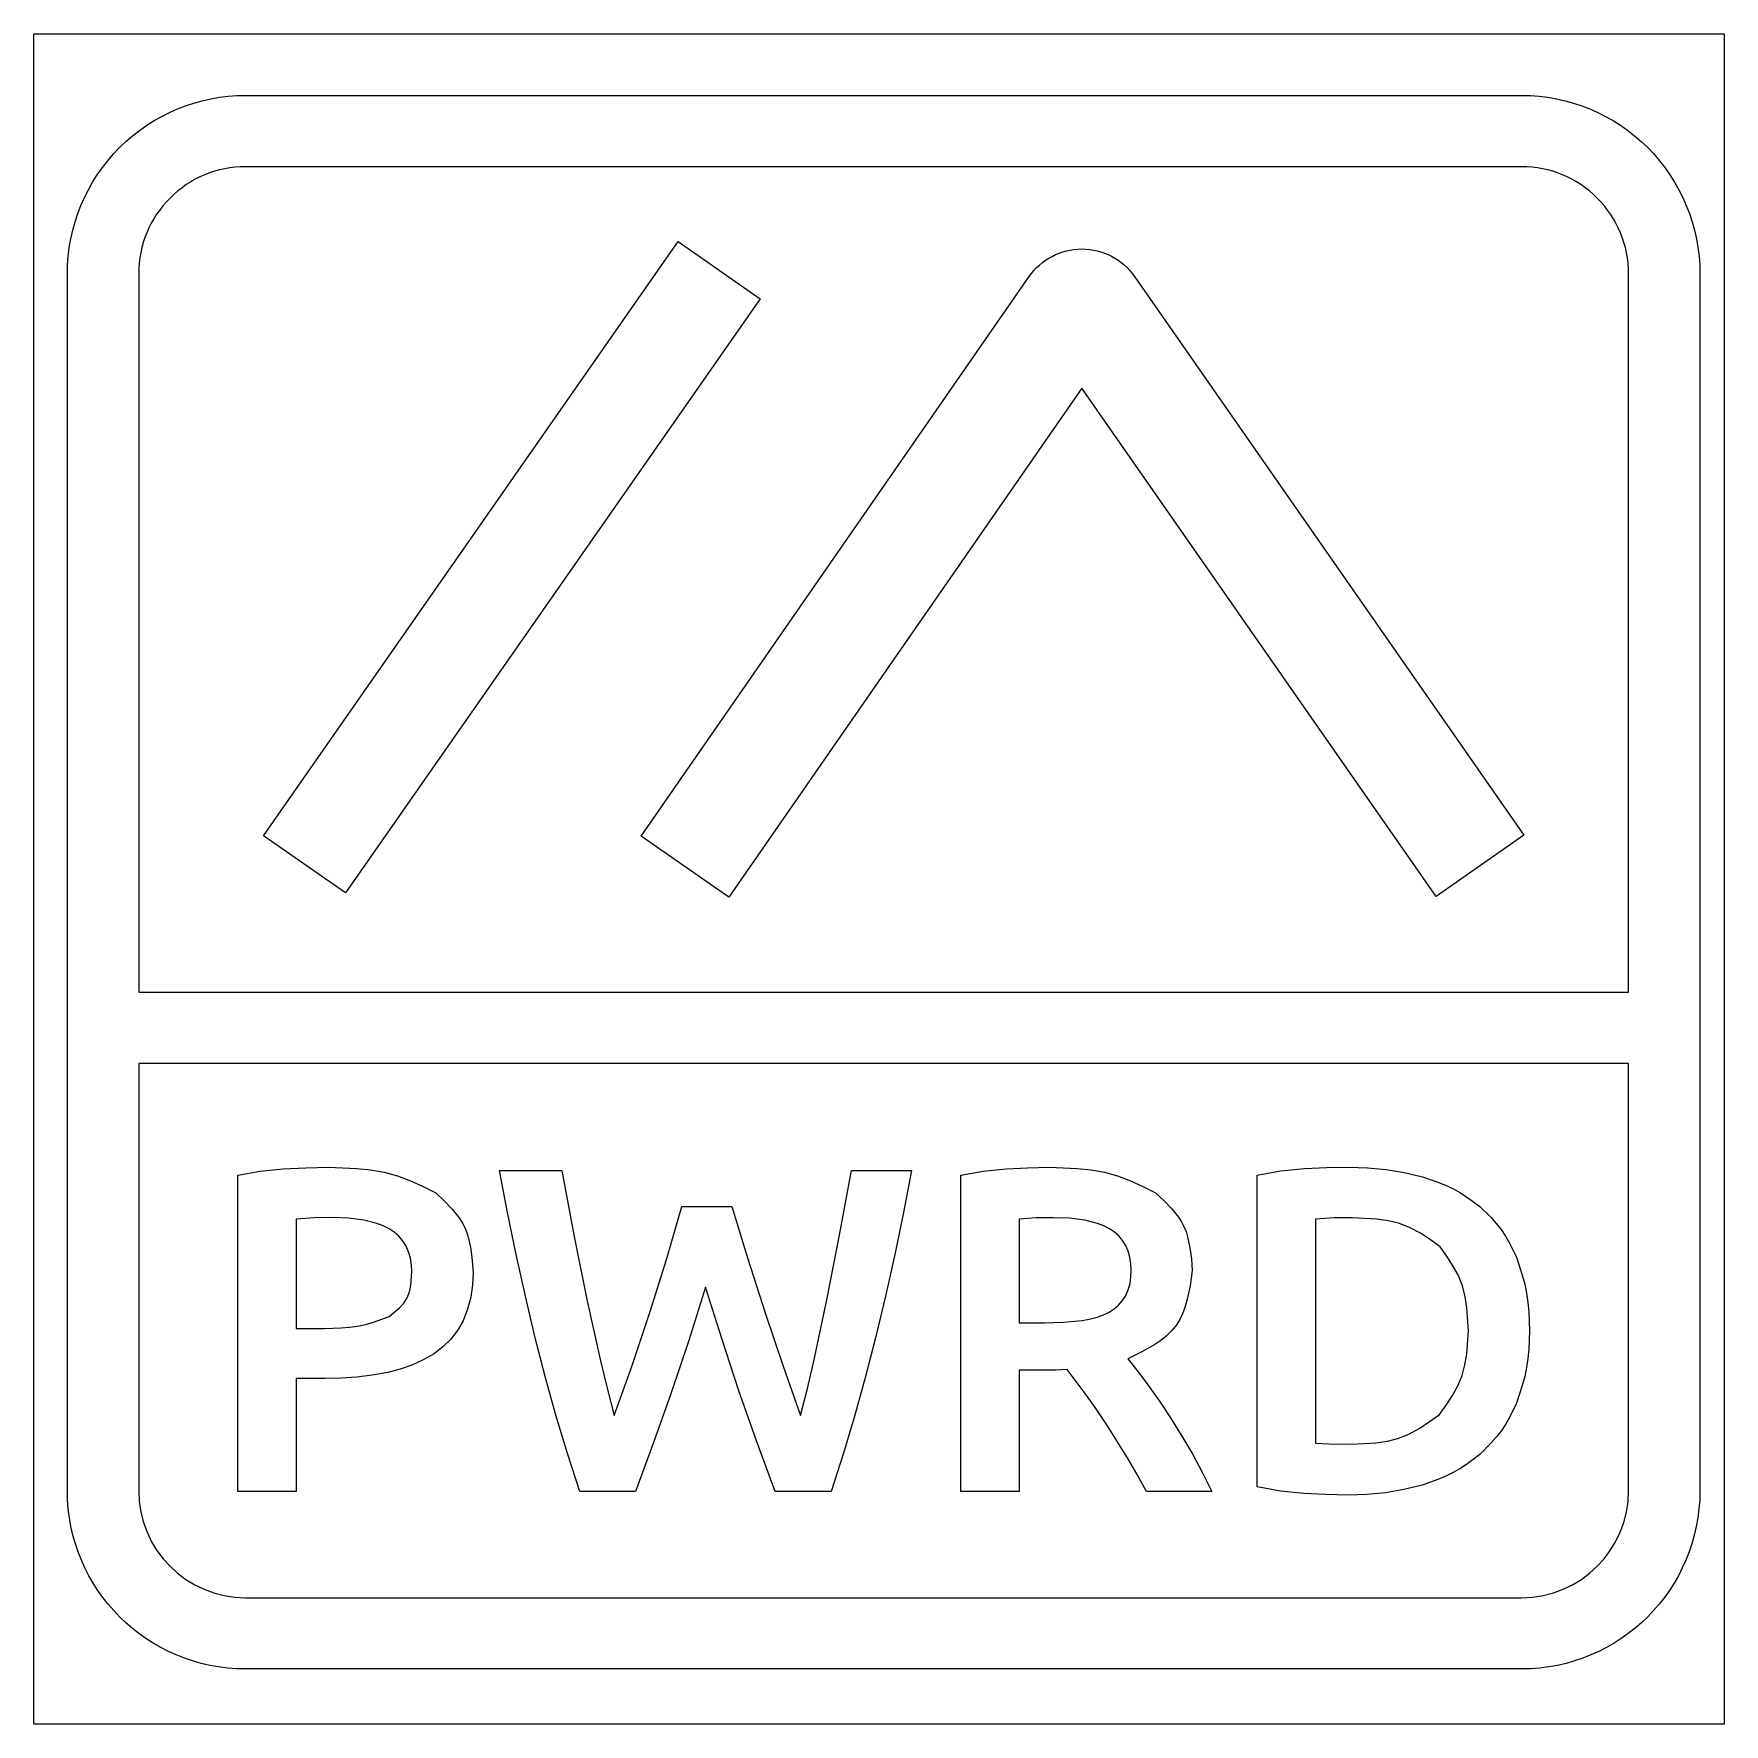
# Model space of a CAD drawing. Extents: x 0 to 42.5, y 0 to 42.5.
import ezdxf

# ---------------------------------------------------------------- set-up
doc = ezdxf.new("R2010")
doc.units = 0
doc.layers.add('Layer_1', color=7, linetype='CONTINUOUS')

msp = doc.modelspace()

# ---------------------------------------------------------------- linework, layer by layer
at = {"layer": 'Layer_1', "color": 7}
for points in [[(0, 42.519685), (42.51966, 42.519685), (42.51966, 0.000025), (0, 0.000025)], [(5.329021, 40.971344)], [(7.837982, 20.908848), (5.774015, 22.349493), (16.207372, 37.297861), (18.271338, 35.857395)], [(27.687349, 36.415228)], [(5.130518, 13.812103), (5.130518, 13.812103), (5.695316, 13.912572), (6.26638, 13.968188), (6.26638, 13.968188), (6.839812, 13.996893), (7.41389, 14.007963), (7.41389, 14.007963), (8.122085, 13.981052), (8.470816, 13.946964), (8.813108, 13.88776), (9.146943, 13.794468), (9.472746, 13.670676), (9.793142, 13.525356), (10.110833, 13.369271), (10.110833, 13.369271), (10.32543, 13.166002), (10.527106, 12.956453), (10.702944, 12.734347), (10.777129, 12.615937), (10.840047, 12.492146), (10.891466, 12.362972), (10.932747, 12.228416), (10.990696, 11.949258), (11.025465, 11.658797), (11.048645, 11.362594), (11.048645, 11.362594), (11.033551, 11.048092), (10.993579, 10.738973), (10.909885, 10.439182), (10.798186, 10.145312), (10.798186, 10.145312), (10.654122, 9.905085), (10.489282, 9.683157), (10.289974, 9.49155), (10.070085, 9.317524), (10.070085, 9.317524), (9.794428, 9.161439), (9.509943, 9.026884), (9.211503, 8.926415), (8.905073, 8.845682), (8.905073, 8.845682), (8.514832, 8.777507), (8.122914, 8.727272), (7.728374, 8.702155), (7.332342, 8.69297), (6.598401, 8.69297), (6.598401, 5.850398), (5.130518, 5.850398)], [(15.924112, 11.715131), (15.924112, 11.715131), (16.302733, 13.019964), (17.560916, 13.019964), (17.560916, 13.019964), (17.957013, 11.70939), (17.957013, 11.70939), (18.393882, 10.346428), (18.393882, 10.346428), (18.848232, 9.00679), (18.848232, 9.00679), (19.285108, 7.766005), (19.285108, 7.766005), (19.46326, 8.448114), (19.622933, 9.134887), (19.622933, 9.134887), (19.949133, 10.672592), (19.949133, 10.672592), (20.269501, 12.297668), (20.269501, 12.297668), (20.566583, 13.928665), (22.081072, 13.928665), (22.081072, 13.928665), (21.875381, 12.871235), (21.658279, 11.816317), (21.421856, 10.765525), (21.173645, 9.717245), (21.173645, 9.717245), (20.921075, 8.744137), (20.654169, 7.775155), (20.362955, 6.81317), (20.056903, 5.855491), (18.644353, 5.855491), (18.644353, 5.855491), (18.175641, 7.128802), (17.724769, 8.408429), (17.302519, 9.697815), (16.896874, 10.992853), (16.896874, 10.992853), (16.472404, 9.648908), (16.022042, 8.313396), (16.022042, 8.313396), (15.585309, 7.081941), (15.135561, 5.85515), (13.73503, 5.85515), (13.73503, 5.85515), (13.424991, 6.811932), (13.131328, 7.773558), (12.864478, 8.742899), (12.613458, 9.716904), (12.613458, 9.716904), (12.367913, 10.765686), (12.13361, 11.816586), (11.917716, 12.871432), (11.712687, 13.928611), (13.285419, 13.928611), (13.285419, 13.928611), (13.58249, 12.309276), (13.58249, 12.309276), (13.908686, 10.684199), (13.908686, 10.684199), (14.252356, 9.140574), (14.252356, 9.140574), (14.420138, 8.451469), (14.601844, 7.765951), (14.601844, 7.765951), (15.050364, 9.018398), (15.050364, 9.018398), (15.498883, 10.358036), (15.498883, 10.358036)], [(25.715818, 8.907506), (24.78383, 8.907506), (24.78383, 5.85526), (23.315951, 5.85526), (23.315951, 13.812103), (23.315951, 13.812103), (23.883884, 13.910778), (24.457631, 13.968188), (24.457631, 13.968188), (24.999012, 13.996893), (25.541057, 14.008286), (25.541057, 14.008286), (26.243779, 13.981375), (26.589713, 13.947287), (26.929153, 13.888083), (27.260053, 13.79479), (27.582826, 13.670999), (27.900126, 13.525679), (28.2147, 13.369594), (28.2147, 13.369594), (28.424948, 13.170989), (28.622745, 12.966464), (28.795694, 12.74974), (28.868893, 12.634919), (28.931147, 12.514716), (28.982278, 12.38913), (29.023363, 12.258162), (29.081491, 11.985283), (29.116834, 11.70146), (29.140875, 11.412075), (29.140875, 11.412075), (29.083285, 11.029757), (29.007037, 10.660894), (28.956085, 10.485075), (28.893472, 10.318225), (28.816864, 10.16214), (28.723752, 10.01682), (28.613057, 9.884058), (28.486575, 9.763855), (28.346457, 9.652622), (28.195037, 9.55036), (27.867366, 9.36234), (27.521576, 9.188315), (27.521576, 9.188315), (27.776963, 8.865919), (28.022518, 8.535988), (28.022518, 8.535988), (28.313428, 8.12335), (28.593358, 7.703177), (28.593358, 7.703177), (28.879801, 7.247122), (29.152554, 6.782814), (29.152554, 6.782814), (29.40107, 6.324607), (29.630174, 5.856532), (27.987552, 5.856532), (27.987552, 5.856532), (27.754716, 6.282266), (27.509896, 6.701184), (27.509896, 6.701184), (26.991479, 7.528254), (26.991479, 7.528254), (26.736702, 7.909854), (26.473044, 8.285355), (26.473044, 8.285355), (25.995407, 8.920279), (25.995407, 8.920279)], [(36.369612, 13.025741), (36.369612, 13.025741), (36.654117, 12.743891), (36.787237, 12.596777), (36.909414, 12.440692), (37.018315, 12.275637), (37.11663, 12.103405), (37.295679, 11.744948), (37.295679, 11.744948), (37.441538, 11.295173), (37.502895, 11.068222), (37.550618, 10.838759), (37.582552, 10.606247), (37.602466, 10.371581), (37.621843, 9.898483), (37.621843, 9.898483), (37.601928, 9.431305), (37.581835, 9.19951), (37.549721, 8.970047), (37.501998, 8.743455), (37.44082, 8.519375), (37.295679, 8.07534), (37.295679, 8.07534), (37.115823, 7.71491), (37.017148, 7.540884), (36.908068, 7.374035), (36.786071, 7.216156), (36.653309, 7.067248), (36.369648, 6.781451), (36.369648, 6.781451), (36.037277, 6.535483), (35.866121, 6.422456), (35.688867, 6.320193), (35.504543, 6.230489), (35.314532, 6.15155), (34.925038, 6.011612), (34.925038, 6.011612), (34.463995, 5.902173), (33.999365, 5.819645), (33.528958, 5.778382), (33.055231, 5.761697), (33.055231, 5.761697), (32.501543, 5.773556), (31.9485, 5.802261), (31.9485, 5.802261), (31.356795, 5.863259), (30.771854, 5.970904), (30.771854, 13.81126), (30.771854, 13.81126), (31.3625, 13.918905), (31.960126, 13.974521), (31.960126, 13.974521), (32.519089, 13.999638), (33.078518, 14.009452), (33.078518, 14.009452), (33.547365, 13.993521), (34.013143, 13.954051), (34.473648, 13.875111), (34.93085, 13.771055), (34.93085, 13.771055), (35.318013, 13.636499), (35.507001, 13.561148), (35.690481, 13.475032), (35.867019, 13.376358), (36.037815, 13.265125)], [(8.940023, 12.460714), (8.940023, 12.460714), (8.787796, 12.534271), (8.63189, 12.597064), (8.305101, 12.677797), (8.305101, 12.677797), (7.913322, 12.726237), (7.518735, 12.741308), (7.518735, 12.741308), (7.058134, 12.73449), (6.598396, 12.705785), (6.598396, 9.956413), (7.309037, 9.956413), (7.309037, 9.956413), (7.729184, 9.967914), (7.937311, 9.983504), (8.143104, 10.010415), (8.345821, 10.053473), (8.545563, 10.110884), (8.940018, 10.252616), (8.940018, 10.252616), (9.199203, 10.471135), (9.307691, 10.591338), (9.390954, 10.725894), (9.446194, 10.874802), (9.479779, 11.036269), (9.510852, 11.377324), (9.510852, 11.377324), (9.502036, 11.549555), (9.478085, 11.718199), (9.427385, 11.88146), (9.359407, 12.041133), (9.359407, 12.041133), (9.274583, 12.166718), (9.178833, 12.279745), (9.064873, 12.374831)], [(27.061377, 12.460714), (27.061377, 12.460714), (26.912109, 12.534271), (26.759254, 12.597064), (26.438096, 12.677797), (26.438096, 12.677797), (26.043434, 12.726237), (25.645903, 12.740949), (25.645903, 12.740949), (25.214463, 12.732911), (24.783812, 12.706), (24.783812, 10.096423), (25.424549, 10.096423), (25.424549, 10.096423), (25.897432, 10.109036), (26.368199, 10.153888), (26.368199, 10.153888), (26.545095, 10.186181), (26.718582, 10.229239), (26.886149, 10.290238), (27.049769, 10.363795), (27.049769, 10.363795), (27.17356, 10.444528), (27.286408, 10.536026), (27.380597, 10.647259), (27.463483, 10.769257), (27.463483, 10.769257), (27.526994, 10.925341), (27.573999, 11.085014), (27.595707, 11.251864), (27.603265, 11.420507), (27.603265, 11.420507), (27.595034, 11.583768), (27.572788, 11.743441), (27.525962, 11.897732), (27.463349, 12.048435), (27.463349, 12.048435), (27.382615, 12.170432), (27.291117, 12.281665), (27.181679, 12.374957)], [(33.171726, 12.740321), (33.171726, 12.740321), (32.705194, 12.735351), (32.239738, 12.704852), (32.239738, 7.066316), (32.239738, 7.066316), (32.577581, 7.048842), (32.577581, 7.048842), (33.148421, 7.043011), (33.148421, 7.043011), (33.755232, 7.078893), (34.049856, 7.121951), (34.333966, 7.193714), (34.604334, 7.303153), (34.862017, 7.446679), (35.111179, 7.613528), (35.356088, 7.793116), (35.356088, 7.793116), (35.525629, 8.027602), (35.684584, 8.265855), (35.822369, 8.511823), (35.928579, 8.769094), (35.999445, 9.039282), (36.042862, 9.319338), (36.084125, 9.895955), (36.084125, 9.895955), (36.04645, 10.472751), (36.005006, 10.753166), (35.936473, 11.023892), (35.832954, 11.282239), (35.697501, 11.529284), (35.540878, 11.768793), (35.373491, 12.004535), (35.373491, 12.004535), (35.128725, 12.182149), (34.87976, 12.347204), (34.622382, 12.488936), (34.352481, 12.594787), (34.069196, 12.664756), (33.775703, 12.70602)]]:
    msp.add_lwpolyline(points, close=True, dxfattribs=at)
for points in [[(5.329021, 40.971344), (37.423473, 40.971344)], [(37.423473, 39.177266), (5.329021, 39.177266)], [(0.843825, 5.873739), (0.843825, 36.486148)], [(2.637903, 36.486148), (2.637903, 18.413805), (40.114591, 18.413805)], [(27.687349, 36.415228), (37.479694, 22.361962), (35.271733, 20.82345), (26.364653, 33.60624), (17.484928, 20.802513), (15.273574, 22.336127), (25.035758, 36.412304)], [(40.114591, 18.413805), (40.114591, 36.486148)], [(41.908669, 36.486148), (41.908669, 5.873739)], [(40.114591, 16.619727), (2.637903, 16.619727), (2.637903, 5.873739)], [(40.114591, 5.873739), (40.114591, 16.619727)], [(5.329021, 3.182626), (37.423473, 3.182626)], [(37.423473, 1.388548), (5.329021, 1.388548)]]:
    msp.add_lwpolyline(points, dxfattribs=at)
for points in [[(2.157508, 39.657661), (2.998645, 40.498798), (4.139473, 40.971344), (5.329021, 40.971344)], [(37.423473, 40.971344), (38.613021, 40.971344), (39.753848, 40.498798), (40.594986, 39.657661)], [(0.843825, 36.486148), (0.843825, 37.675696), (1.316371, 38.816523), (2.157508, 39.657661)], [(40.594986, 39.657661), (41.436123, 38.816523), (41.908669, 37.675696), (41.908669, 36.486148)], [(5.329021, 39.177266), (4.615292, 39.177266), (3.930796, 38.893738), (3.426113, 38.389056)], [(39.326381, 38.389056), (38.821698, 38.893738), (38.137202, 39.177266), (37.423473, 39.177266)], [(3.426113, 38.389056), (2.921431, 37.884373), (2.637903, 37.199877), (2.637903, 36.486148)], [(40.114591, 36.486148), (40.114591, 37.199877), (39.831063, 37.884373), (39.326381, 38.389056)], [(25.035758, 36.412304), (25.337084, 36.846787), (25.832043, 37.10621), (26.360789, 37.106793)], [(26.360789, 37.106793), (26.889535, 37.107376), (27.385065, 36.849045), (27.687349, 36.415228)], [(5.329021, 1.388548), (2.851917, 1.388548), (0.843827, 3.396635), (0.843825, 5.873739)], [(2.637903, 5.873739), (2.637906, 4.387478), (3.842759, 3.182626), (5.329021, 3.182626)], [(41.908669, 5.873739), (41.908666, 3.396635), (39.900576, 1.388548), (37.423473, 1.388548)], [(37.423473, 3.182626), (38.909734, 3.182626), (40.114588, 4.387478), (40.114591, 5.873739)]]:
    msp.add_open_spline(points, degree=3, dxfattribs=at)

doc.saveas('drawing.dxf')
